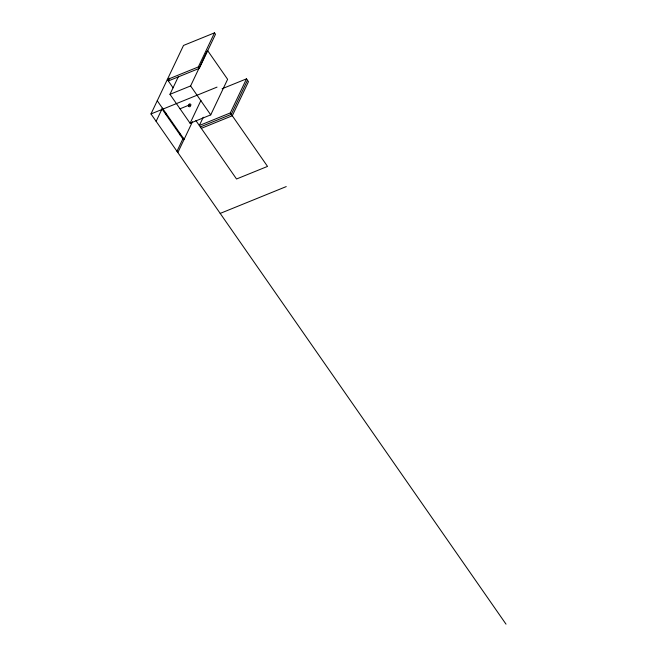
<?xml version="1.0" encoding="UTF-8"?>
<svg xmlns="http://www.w3.org/2000/svg" width="657" height="657" viewBox="0 0 657 657"><rect width="100%" height="100%" fill="white"/><g stroke="black" fill="none" stroke-linecap="round" stroke-linejoin="round"><path stroke-width="0.99" d="M506.013 624.15L150.987 113.94L183.517 45.44L214.511 32.85L215.496 34.263L199.301 68.361L168.315 80.951L169.621 78.183M156.128 121.331L162.402 108.134M207.489 50.384L227.618 79.316L210.733 114.868L190.095 123.253L169.966 94.321L178.236 76.902M165.556 114.022L165.942 113.218M173.07 87.792L167.33 79.53L198.324 66.94L214.511 32.85M169.966 94.321L190.604 85.944L207.054 51.295M180.092 134.907L180.47 134.102M190.095 123.253L200.952 100.39M176.971 151.282L183.237 138.085M177.85 152.539L192.468 121.759M203.268 117.233L199.326 125.52L230.32 112.93L246.506 78.84L248.477 81.673L232.291 115.763L201.297 128.353M247.492 80.253L231.305 114.351L200.311 126.941M150.987 113.94L217.024 87.118M222.091 88.761L246.506 78.84M180.034 108.791L189.109 105.104M220.202 213.41L286.238 186.588M198.324 66.94L199.301 68.361M230.32 112.93L267.53 166.41L236.536 179L195.901 120.592M190.604 85.944L210.733 114.868M157.253 100.743L184.116 139.341M162.016 108.939L182.86 138.89M189.002 104.882A1.027 0.813 25.4 0 1 189.627 103.921A1.027 0.813 25.4 0 1 190.875 104.644A1.027 0.813 25.4 0 1 190.251 105.613M188.567 106.245A1.027 0.813 25.4 0 0 190.284 106.418A1.027 0.813 25.4 0 0 189.331 105.063A1.027 0.813 25.4 0 0 188.567 106.245"/></g></svg>
